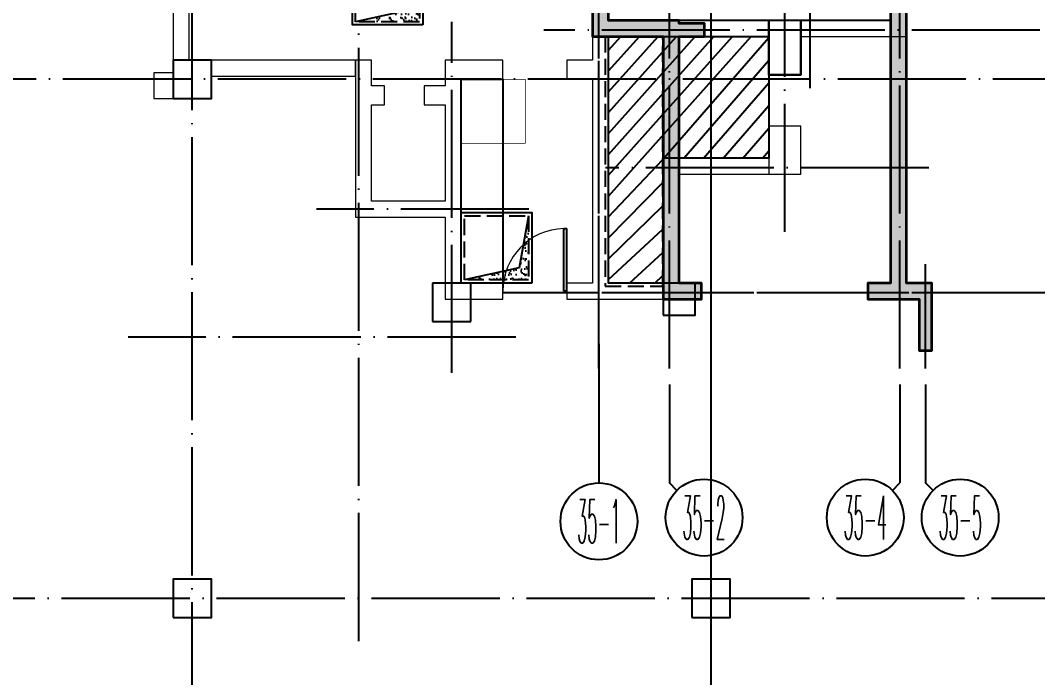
# Model space of a CAD drawing. Extents: x 115549 to 768939, y -502199 to 402497.
# Drawn here: x 280798 to 296683, y -377760 to -367501 of the extents above; entities that cross this region are included whole.
import ezdxf
from ezdxf.enums import TextEntityAlignment as Align

# ---------------------------------------------------------------- set-up
doc = ezdxf.new("R2010")
doc.units = 0
doc.header["$LTSCALE"] = 1000
doc.header["$MEASUREMENT"] = 0
for name, pattern in [('__DASH', [0.35, 0.25, -0.1]), ('DASH', [0.35, 0.25, -0.1]), ('DOTE', [2.4200000000000004, 2, -0.2, 0.02, -0.2])]:
    doc.linetypes.add(name, pattern=pattern)
for name, color, linetype in [('AXIS', 3, 'Continuous'), ('AXIS_TEXT', 7, 'Continuous'), ('COLUMN', 9, 'Continuous'), ('DOOR_FIRE', 144, 'Continuous'), ('DOTE', 16, 'DOTE'), ('nuan', 6, 'Continuous'), ('人防集水坑', 6, 'Continuous')]:
    doc.layers.add(name, color=color, linetype=linetype)
for name, color, linetype, lineweight in [('renWALL', 8, 'Continuous', 9), ('WALL', 150, 'Continuous', 30), ('主楼剪力墙', 212, 'Continuous', 5), ('砼墙', 3, 'Continuous', 35)]:
    doc.layers.add(name, color=color, linetype=linetype, lineweight=lineweight)
doc.styles.add('_TCH_AXIS', font='COMPLEX', dxfattribs={"bigfont": 'GBCBIG'})
doc.styles.add('COMPLEX', font='COMPLEX')

# ---------------------------------------------------------------- blocks, each defined once
blk = doc.blocks.new('qiangzh3333')
at = {"layer": 'COLUMN', "color": 8}
for points in [[(503099251.038847, 3697138766.18678), (503098851.038847, 3697138766.18678), (503098851.038847, 3697138266.18678), (503099001.0357096, 3697138266.18678), (503099001.0357096, 3697137016.179456), (503097351.0357086, 3697137016.179456), (503094601.0357088, 3697137016.179456)], [(503094601.038847, 3697137016.179456), (503094601.038847, 3697137266.18678)]]:
    blk.add_lwpolyline(points, dxfattribs=at)
for points in [[(503087801.038847, 3697135796.178967), (503088401.038847, 3697135796.178967), (503088401.038847, 3697136396.178967), (503087801.038847, 3697136396.178968)], [(503095451.038847, 3697132416.18678), (503095951.038847, 3697132416.18678), (503095951.038847, 3697132916.18678), (503095451.038847, 3697132916.18678)], [(503087801.038847, 3697127696.178967), (503088401.038847, 3697127696.178967), (503088401.038847, 3697128296.178967), (503087801.038847, 3697128296.178967)], [(503095901.038847, 3697127696.178967), (503096501.038847, 3697127696.178967), (503096501.038847, 3697128296.178967), (503095901.038847, 3697128296.178967)]]:
    blk.add_lwpolyline(points, close=True, dxfattribs=at)
at = {"layer": 'renWALL', "color": 8}
for points in [[(503088401.038847, 3697143596.178967), (503091851.0293374, 3697143596.178967), (503091851.0293371, 3697143166.18678), (503094001.038847, 3697143166.186779), (503094001.038847, 3697142566.18678), (503094351.0357116, 3697142566.18678), (503094351.0357095, 3697138295.791381), (503093750.9972171, 3697138295.791381), (503093750.9972171, 3697138045.791381), (503094351.0357094, 3697138045.791381), (503094351.035709, 3697137266.18678), (503094351.0357089, 3697137128.5), (503094351.0357088, 3697136866.179456), (503094351.0357087, 3697136766.18678), (503094351.0357085, 3697136396.178966), (503093951.0357086, 3697136396.178966), (503093951.0357085, 3697136096.178966), (503094351.0357084, 3697136096.178966), (503094351.0357068, 3697132916.445981), (503093951.0357085, 3697132916.445981), (503093951.0357085, 3697132666.445981), (503094451.0357068, 3697132666.445981), (503095451.038847, 3697132666.445981)], [(503088051.035342, 3697136396.178967), (503088051.0353425, 3697138045.791381), (503088501.0353425, 3697138045.791381), (503088501.0353425, 3697138345.791381), (503088051.0353426, 3697138345.791381), (503088051.0353431, 3697139846.178967), (503087801.0353431, 3697139846.178967), (503087801.0353426, 3697138195.791382), (503087801.035342, 3697136396.178967)], [(503097601.0357085, 3697136766.179456), (503099251.0357096, 3697136766.179456), (503099251.0357096, 3697138266.177322), (503099801.0357096, 3697138266.177322), (503099801.0357096, 3697138766.177322), (503099251.038847, 3697138766.177322)], [(503097101.0357071, 3697134866.179455), (503095450.5799275, 3697134866.179456), (503095450.5799274, 3697132916.445981), (503094601.0357068, 3697132916.445981), (503094601.0357085, 3697136271.178966), (503094601.0357087, 3697136766.179456), (503097101.0357085, 3697136766.179456)], [(503088401.038847, 3697136146.178967), (503090651.0357085, 3697136146.178967), (503090651.0357087, 3697136396.178967), (503088401.038847, 3697136396.178967)], [(503087801.035342, 3697136196.178967), (503087501.0353445, 3697136196.178967), (503087501.0353445, 3697135796.178967), (503087801.038847, 3697135796.178967)], [(503090901.0357085, 3697135996.178967), (503090901.0357085, 3697135996.178967)], [(503095700.5799274, 3697132916.18678), (503095700.5799275, 3697134616.179456), (503097601.0357069, 3697134616.179455), (503097601.0357075, 3697135366.179456), (503097101.0357075, 3697135366.179456), (503097101.0357069, 3697134616.179455)], [(503096201.0378705, 3697132866.445981), (503096201.0378705, 3697132666.445981)]]:
    blk.add_lwpolyline(points, dxfattribs=at)
blk.add_lwpolyline([(503092951.0357086, 3697136396.178967), (503092051.0357085, 3697136396.178967), (503092051.0357085, 3697136396.178967), (503092051.0357084, 3697135996.178967), (503092051.0357084, 3697135996.178967), (503091721.0790298, 3697135996.178967), (503091721.0790298, 3697135696.178967), (503092051.0357082, 3697135696.178967), (503092051.0357075, 3697134196.178967), (503090901.0357084, 3697134196.178967), (503090901.0357085, 3697135696.178967), (503091101.0790298, 3697135696.178967), (503091101.0790298, 3697135996.178967), (503090901.0357085, 3697135996.178967), (503090901.0357085, 3697136396.178967), (503090651.0357086, 3697136396.178967), (503090651.0357085, 3697135896.178967), (503090651.0357084, 3697133946.178967), (503092051.0357074, 3697133946.178967), (503092051.0357068, 3697132666.445981), (503092951.0357085, 3697132666.445981), (503092951.0357085, 3697132916.445981), (503092301.0357069, 3697132916.445981), (503092301.0357075, 3697134071.178967), (503092301.0357084, 3697135896.178967), (503092301.0357084, 3697136096.178967), (503092951.0357085, 3697136096.178967)], close=True, dxfattribs=at)
at = {"layer": 'WALL', "color": 8}
blk.add_lwpolyline([(503097101.0357087, 3697137016.179456), (503097101.0357081, 3697136166.179457), (503097601.0357081, 3697136166.179456), (503097601.0357088, 3697137016.179456)], dxfattribs=at)
blk = doc.blocks.new('zhuloujlqtiangchong')
at = {"layer": '主楼剪力墙'}
h = blk.add_hatch(color=253, dxfattribs=at)
h.dxf.hatch_style = 1
h.paths.add_polyline_path([(724222.2208015919, 614270.9931564331), (724222.2208015919, 614420.9931564331), (726322.2208015919, 614420.9931564331), (726322.2208015919, 615070.9931564331), (726122.2208015919, 615070.9931564331), (726122.2208015919, 614620.9931564331), (723922.2208015919, 614620.9931564331), (723922.2208015919, 614270.9931564331), (723922.2208015919, 614020.9931564331), (724222.2208015919, 614020.9931564331)], flags=17)
h.paths.add_polyline_path([(731322.2208015919, 614270.9931564331), (731322.2208015919, 614620.9931564331), (729822.2208015919, 614620.9931564331), (729122.2208015919, 614620.9931564331), (729122.2208015919, 614920.9931564331), (728922.2208015919, 614920.9931564331), (728922.2208015919, 614420.9931564331), (729822.2208015919, 614420.9931564331), (731022.2208015919, 614420.9931564331), (731022.2208015919, 614270.9931564331), (731022.2208015919, 614020.9931564331), (731322.2208015919, 614020.9931564331)], flags=17)
h.paths.add_polyline_path([(739622.2208015919, 614170.9931564331), (739622.2208015919, 612620.9931564331), (738622.2208015919, 612620.9931564331), (738622.2208015919, 612370.9931564331), (739722.2208015919, 612370.9931564331), (740822.2208015919, 612370.9931564331), (740822.2208015919, 612620.9931564331), (739822.2208015919, 612620.9931564331), (739822.2208015919, 614170.9931564331), (740022.2208015919, 614170.9931564331), (740022.2208015919, 614370.9931564331), (739722.2208015919, 614370.9931564331), (739422.2208015919, 614370.9931564331), (739422.2208015919, 614170.9931564331)], flags=17)
h.paths.add_polyline_path([(738722.2208015919, 608270.9931564331), (738722.2208015919, 610020.9931564331), (738522.2208015919, 610020.9931564331), (738522.2208015919, 608520.9931564331), (738122.2208015919, 608520.9931564331), (738122.2208015919, 608270.9931564331)], flags=17)
h.paths.add_polyline_path([(720872.2208015919, 618770.9931564331), (720272.2208015919, 618770.9931564331), (720272.2208015919, 618520.9931564331), (720622.2208015919, 618520.9931564331), (720622.2208015919, 617020.9931564331), (720872.2208015919, 617020.9931564331)])
h.paths.add_polyline_path([(749622.2208015919, 614420.9931564331), (750522.2129890919, 614420.9931564331), (750522.2129890919, 614920.9931564331), (750322.2129890919, 614920.9931564331), (750322.2129890919, 614620.9931564331), (749622.2208015919, 614620.9931564331), (748122.2208015919, 614620.9931564331), (748122.2208015919, 614270.9931564331), (748122.2208015919, 614020.9931564331), (748422.2208015919, 614020.9931564331), (748422.2208015919, 614270.9931564331), (748422.2208015919, 614420.9931564331)], flags=17)
h.paths.add_polyline_path([(745072.2208015919, 618520.9931564331), (745622.2208015919, 618520.9931564331), (745622.2208015919, 618770.9931564331), (744972.2208015919, 618770.9931564331), (744472.2208015919, 618770.9931564331), (744472.2208015919, 618520.9931564331), (744822.2208015919, 618520.9931564331), (744822.2208015919, 617020.9931564331), (745072.2208015919, 617020.9931564331)])
h.paths.add_polyline_path([(740722.2208015919, 608270.9931564331), (741322.2208015919, 608270.9931564331), (741322.2208015919, 608520.9931564331), (740922.2208015919, 608520.9931564331), (740922.2208015919, 610020.9931564331), (740722.2208015919, 610020.9931564331)], flags=17)
h.paths.add_polyline_path([(752422.2129890919, 612470.9931564331), (752422.2129890919, 612670.9931564331), (751822.2129890919, 612670.9931564331), (751222.2129890919, 612670.9931564331), (751222.2129890919, 612470.9931564331), (751697.2129890919, 612470.9931564331), (751697.2129890919, 610820.9931564331), (751697.2129890919, 608270.9931564331), (751947.2129890919, 608270.9931564331), (751947.2129890919, 610820.9931564331), (751947.2129890919, 612470.9931564331)], flags=17)
h.paths.add_polyline_path([(755522.2129890919, 614270.9931564331), (755522.2129890919, 614620.9931564331), (753322.2129890919, 614620.9931564331), (753322.2129890919, 615070.9931564331), (753122.2129890919, 615070.9931564331), (753122.2129890919, 614420.9931564331), (755222.2129890919, 614420.9931564331), (755222.2129890919, 614270.9931564331), (755222.2129890919, 614020.9931564331), (755522.2129890919, 614020.9931564331)], flags=17)
h.paths.add_polyline_path([(758822.2129890919, 618520.9931564331), (759172.2129890919, 618520.9931564331), (759172.2129890919, 618770.9931564331), (758572.2129890919, 618770.9931564331), (758572.2129890919, 617020.9931564331), (758822.2129890919, 617020.9931564331)])
h.paths.add_polyline_path([(741072.2208015919, 618520.9931564331), (741072.2208015919, 618770.9931564331), (740622.2208015919, 618770.9931564331), (739722.2208015919, 618770.9931564331), (738822.2208015919, 618770.9931564331), (738822.2208015919, 618520.9931564331), (739597.2208015919, 618520.9931564331), (739597.2208015919, 616870.9931564331), (739847.2208015919, 616870.9931564331), (739847.2208015919, 618520.9931564331), (740622.2208015919, 618520.9931564331)])
h.paths.add_polyline_path([(748722.2208015919, 612370.9931564331), (748972.2208015919, 612370.9931564331), (748972.2208015919, 608270.9931564331), (748322.2208015919, 608270.9931564331), (748322.2208015919, 608520.9931564331), (748722.2208015919, 608520.9931564331)], flags=17)
h.paths.add_polyline_path([(724172.2208015919, 618520.9931564331), (724172.2208015919, 619971.0041861534), (726072.2208015919, 619970.9867229462), (726072.2208015919, 618320.9931564331), (726322.2208015919, 618320.9931564331), (726322.2208015919, 620120.9853439331), (726322.2208015919, 620760.9853439331), (728922.2208015919, 620760.9853439331), (728922.2208015919, 620120.9853439331), (728922.2208015919, 618320.9931564331), (729172.2208015919, 618320.9931564331), (729172.2208015919, 619970.9867229462), (729872.2214835882, 619970.9931564331), (731072.2208015919, 619970.9931564331), (731072.2208015919, 619870.9931564331), (731072.2208015919, 618520.9931564331), (731722.2208015919, 618520.9931564331), (734372.2208015919, 618520.9931564331), (734372.2208015919, 617020.9931564331), (734622.2208015919, 617020.9931564331), (734622.2208015919, 618520.9931564331), (734972.2208015919, 618520.9931564331), (734972.2208015919, 618770.9931564331), (731722.2208015919, 618770.9931564331), (731322.2208015919, 618770.9931564331), (731322.2208015919, 619870.9931564331), (731322.2208015919, 620220.9931564331), (729872.2203384042, 620220.9931564331), (729172.2208015919, 620220.9867229462), (729172.2208015919, 621010.9853439331), (726072.2208015919, 621010.9853439331), (726072.2208015919, 620220.9867229462), (723922.2208015919, 620221.0064840317), (723922.2208015919, 619870.9931564331), (723922.2208015919, 618770.9931564331), (723522.2208015919, 618770.9931564331), (723522.2208015919, 618520.9931564331)])
h.paths.add_polyline_path([(748372.2208015919, 618520.9931564331), (748372.2208015919, 619870.9931564331), (748372.2208015919, 619970.9931564331), (750272.2129890919, 619970.9931564331), (750272.2129890919, 618320.9931564331), (750522.2129890919, 618320.9931564331), (750522.2129890919, 620120.9931564331), (750522.2129890919, 620760.9931564331), (753122.2129890919, 620760.9931564331), (753122.2129890919, 620120.9931564331), (753122.2129890919, 618320.9931564331), (753372.2129890919, 618320.9931564331), (753372.2129890919, 619970.9931564331), (754072.2129890919, 619970.9931564331), (755272.2129890919, 619970.9931564331), (755272.2129890919, 619870.9931564331), (755272.2129890919, 618520.9931564331), (755922.2129890919, 618520.9931564331), (755922.2129890919, 618770.9931564331), (755522.2129890919, 618770.9931564331), (755522.2129890919, 619870.9931564331), (755522.2129890919, 620220.9931564331), (754072.2129890919, 620220.9931564331), (753372.2129890919, 620220.9931564331), (753372.2129890919, 621010.9931564331), (750272.2129890919, 621010.9931564331), (750272.2129890919, 620220.9931564331), (748122.2208015919, 620220.9931564331), (748122.2208015919, 619870.9931564331), (748122.2208015919, 618770.9931564331), (747722.2208015919, 618770.9931564331), (747722.2208015919, 618520.9931564331)])
h.paths.add_polyline_path([(766772.2129890919, 615300.9853439331), (766772.2129890919, 618770.9931564331), (763922.2129890919, 618770.9931564331), (763022.2129890919, 618770.9931564331), (763022.2129890919, 618520.9931564331), (763772.2129890919, 618520.9931564331), (763772.2129890919, 616870.9931564331), (763772.2129890919, 614270.9931564331), (763772.2129890919, 613570.9931564331), (763772.2129890919, 612970.9931564331), (763772.2129890919, 612620.9931564331), (762672.2129890919, 612620.9931564331), (762672.2129890919, 612570.9931564331), (762272.2129890919, 612570.9931564331), (762272.2129890919, 612370.9931564331), (762672.2129890919, 612370.9931564331), (762672.2129890919, 612170.9931564331), (762672.2129890919, 610020.9931564331), (762672.2129890919, 608520.9931564331), (762322.2129890919, 608520.9931564331), (762322.2129890919, 608270.9931564331), (762922.2129890919, 608270.9931564331), (762922.2129890919, 610020.9931564331), (762922.2129890919, 612170.9931564331), (762922.2129890919, 612370.9931564331), (764022.2129890919, 612370.9931564331), (764022.2129890919, 612970.9931564331), (764022.2129890919, 613470.9931564331), (764622.2286140919, 613470.9931564331), (764622.2286140919, 613720.9931564331), (764022.2129890919, 613720.9931564331), (764022.2129890919, 614270.9931564331), (764022.2129890919, 616870.9931564331), (764022.2129890919, 618520.9931564331), (765872.2286140919, 618520.9931564331), (766522.2129890919, 618520.9931564331), (766522.2129890919, 615300.9853439331), (766522.2129890919, 613720.9931564331), (765872.2286140919, 613720.9931564331), (765822.2286140919, 613720.9931564331), (765822.2286140919, 613470.9931564331), (765872.2286140919, 613470.9931564331), (766772.2129890919, 613470.9931564331)])
edge = h.paths.add_edge_path()
edge.add_line((758022.2129890919, 608270.9931564331), (758022.2129890919, 608520.9931564331))
edge.add_line((715422.2208015919, 618170.9931564331), (715422.2208015919, 616870.9931564331))
edge.add_line((715422.2208015919, 616870.9931564331), (715422.2208015919, 614270.9931564331))
edge.add_line((715422.2208015919, 614270.9931564331), (715422.2208015919, 613871.0209380689))
edge.add_line((715422.2208015919, 613871.0209383965), (714822.2485022082, 613871.1875973685))
edge.add_line((714822.2485021949, 613871.1875972748), (714822.179057753, 613621.1876069199))
edge.add_line((714822.1790577173, 613621.1876068115), (715422.220801543, 613621.0209285493))
edge.add_line((715422.2208015919, 613621.0209283829), (715422.2208015919, 612370.9931563921))
edge.add_line((715422.2208015919, 612370.9931564331), (716522.2208015919, 612370.9931564331))
edge.add_line((716522.2208015919, 612370.9931564331), (716522.2208015919, 612170.9931564331))
edge.add_line((716522.2208015919, 612170.9931564331), (716522.2208015919, 610020.9931564331))
edge.add_line((716522.2208015919, 610020.9931564331), (716522.2208015919, 608270.9931564331))
edge.add_line((716522.2208015919, 608270.9931564331), (717122.2208015919, 608270.9931564331))
edge.add_line((717122.2208015919, 608270.9931564331), (717122.2208015919, 608520.9931564331))
edge.add_line((717122.2208015919, 608520.9931564331), (716772.2208015919, 608520.9931564331))
edge.add_line((716772.2208015919, 608520.9931564331), (716772.2208015919, 610020.9931564331))
edge.add_line((716772.2208015919, 610020.9931564331), (716772.2208015919, 612170.9931564331))
edge.add_line((716772.2208015919, 612170.9931564331), (716772.2208015919, 612370.9931564331))
edge.add_line((716772.2208015919, 612370.9931564331), (717172.2208015919, 612370.9931564331))
edge.add_line((717172.2208015919, 612370.9931564331), (717172.2208015919, 612570.9931564331))
edge.add_line((717172.2208015919, 612570.9931564331), (716772.2208015919, 612570.9931564331))
edge.add_line((716772.2208015919, 612570.9931564331), (716772.2208015919, 612620.9931564331))
edge.add_line((716772.2208015919, 612620.9931564331), (715672.2208015919, 612620.9931564331))
edge.add_line((715672.2208015919, 612620.9931564331), (715672.2208015919, 613770.9931564331))
edge.add_line((715672.2208015919, 613770.9931564331), (715672.2208015919, 614270.9931564331))
edge.add_line((715672.2208015919, 614270.9931564331), (715672.2208015919, 616870.9931564331))
edge.add_line((715672.2208015919, 616870.9931564331), (715672.2208015919, 618170.9931564331))
edge.add_line((720072.2208015919, 613870.9931564331), (720072.2208015919, 612470.9931564331))
edge.add_line((720072.2208015919, 612470.9931564331), (720072.2208015919, 610020.9931564331))
edge.add_line((720072.2208015919, 610020.9931564331), (720072.2208015919, 608520.9931564331))
edge.add_line((720072.2208015919, 608520.9931564331), (719722.2208015919, 608520.9931564331))
edge.add_line((719722.2208015919, 608520.9931564331), (719722.2208015919, 608270.9931564331))
edge.add_line((719722.2208015919, 608270.9931564331), (720222.2208015919, 608270.9931564331))
edge.add_line((720222.2208015919, 608270.9931564331), (720522.2208015919, 608270.9931564331))
edge.add_line((720522.2208015919, 608270.9931564331), (720522.2208015919, 607470.9931564331))
edge.add_line((720522.2208015919, 607470.9931564331), (720722.2208015919, 607470.9931564331))
edge.add_line((720722.2208015919, 607470.9931564331), (720722.2208015919, 608520.9931564331))
edge.add_line((720722.2208015919, 608520.9931564331), (720322.2208015919, 608520.9931564331))
edge.add_line((720322.2208015919, 608520.9931564331), (720322.2208015919, 610020.9931564331))
edge.add_line((720322.2208015919, 610020.9931564331), (720322.2208015919, 612470.9931564331))
edge.add_line((720322.2208015919, 612470.9931564331), (720322.2208015919, 613870.9931564331))
edge.add_line((730472.2208015919, 612370.9931564331), (730472.2208015919, 608270.9931564331))
edge.add_line((730472.2208015919, 608270.9931564331), (731122.2208015919, 608270.9931564331))
edge.add_line((731122.2208015919, 608270.9931564331), (731122.2208015919, 608520.9931564331))
edge.add_line((731122.2208015919, 608520.9931564331), (730722.2208015919, 608520.9931564331))
edge.add_line((730722.2208015919, 608520.9931564331), (730722.2208015919, 612370.9931564331))
edge.add_line((724522.2208015919, 612370.9931564331), (724522.2208015919, 608520.9931564331))
edge.add_line((724522.2208015919, 608520.9931564331), (724122.2208015919, 608520.9931564331))
edge.add_line((724122.2208015919, 608520.9931564331), (724122.2208015919, 608270.9931564331))
edge.add_line((724122.2208015919, 608270.9931564331), (724772.2208015919, 608270.9931564331))
edge.add_line((724772.2208015919, 608270.9931564331), (724772.2208015919, 612370.9931564331))
edge.add_line((744272.2208015919, 613870.9931564331), (744272.2208015919, 612470.9931564331))
edge.add_line((744272.2208015919, 612470.9931564331), (744272.2208015919, 610020.9931564331))
edge.add_line((744272.2208015919, 610020.9931564331), (744272.2208015919, 608520.9931564331))
edge.add_line((744272.2208015919, 608520.9931564331), (743922.2208015919, 608520.9931564331))
edge.add_line((743922.2208015919, 608520.9931564331), (743922.2208015919, 608270.9931564331))
edge.add_line((743922.2208015919, 608270.9931564331), (744422.2208015919, 608270.9931564331))
edge.add_line((744422.2208015919, 608270.9931564331), (744722.2208015919, 608270.9931564331))
edge.add_line((744722.2208015919, 608270.9931564331), (744722.2208015919, 607470.9931564331))
edge.add_line((744722.2208015919, 607470.9931564331), (744922.2208015919, 607470.9931564331))
edge.add_line((744922.2208015919, 607470.9931564331), (744922.2208015919, 608520.9931564331))
edge.add_line((744922.2208015919, 608520.9931564331), (744522.2208015919, 608520.9931564331))
edge.add_line((744522.2208015919, 608520.9931564331), (744522.2208015919, 610020.9931564331))
edge.add_line((744522.2208015919, 610020.9931564331), (744522.2208015919, 612470.9931564331))
edge.add_line((744522.2208015919, 612470.9931564331), (744522.2208015919, 613870.9931564331))
edge.add_line((759122.2129890919, 613870.9931564331), (759122.2129890919, 612470.9931564331))
edge.add_line((759122.2129890919, 612470.9931564331), (759122.2129890919, 610020.9931564331))
edge.add_line((759122.2129890919, 610020.9931564331), (759122.2129890919, 608520.9931564331))
edge.add_line((759122.2129890919, 608520.9931564331), (758822.2129890919, 608520.9931564331))
edge.add_line((758822.2129890919, 608520.9931564331), (758022.2129890919, 608520.9931564331))
edge.add_line((758022.2129890919, 608270.9931564331), (758722.2129890919, 608270.9931564331))
edge.add_line((758722.2129890919, 608270.9931564331), (758722.2129890919, 607470.9931564331))
edge.add_line((758722.2129890919, 607470.9931564331), (758922.2129890919, 607470.9931564331))
edge.add_line((758922.2129890919, 607470.9931564331), (758922.2129890919, 608270.9931564331))
edge.add_line((758922.2129890919, 608270.9931564331), (759222.2129890919, 608270.9931564331))
edge.add_line((759222.2129890919, 608270.9931564331), (759722.2129890919, 608270.9931564331))
edge.add_line((759722.2129890919, 608270.9931564331), (759722.2129890919, 608520.9931564331))
edge.add_line((759722.2129890919, 608520.9931564331), (759372.2129890919, 608520.9931564331))
edge.add_line((759372.2129890919, 608520.9931564331), (759372.2129890919, 610020.9931564331))
edge.add_line((759372.2129890919, 610020.9931564331), (759372.2129890919, 612470.9931564331))
edge.add_line((759372.2129890919, 612470.9931564331), (759372.2129890919, 613870.9931564331))
edge.add_line((754672.2129890919, 612370.9931564331), (754672.2129890919, 608270.9931564331))
edge.add_line((754672.2129890919, 608270.9931564331), (755322.2129890919, 608270.9931564331))
edge.add_line((755322.2129890919, 608270.9931564331), (755322.2129890919, 608520.9931564331))
edge.add_line((755322.2129890919, 608520.9931564331), (754922.2129890919, 608520.9931564331))
edge.add_line((754922.2129890919, 608520.9931564331), (754922.2129890919, 612370.9931564331))
h.paths.add_polyline_path([(734922.2208015919, 611170.985833168), (735172.2208015919, 611170.9858326912), (735172.2208015919, 613870.9931564331), (734922.2208015919, 613870.9931564331)])
h.paths.add_polyline_path([(735172.2208015919, 609970.9858326912), (734922.2208015919, 609970.9858326912), (734922.2208015919, 608520.9931564331), (733722.2208015919, 608520.9931564331), (733722.2208015919, 608270.9931564331), (734522.2208015919, 608270.9931564331), (734522.2208015919, 607470.9931564331), (734722.2208015919, 607470.9931564331), (734722.2208015919, 608270.9931564331), (735522.2208015919, 608270.9931564331), (735522.2208015919, 608520.9931564331), (735172.2208015919, 608520.9931564331)])
h.paths.add_polyline_path([(727497.2208015919, 610445.9858322144), (727747.2208016515, 610445.9858322144), (727747.2208015919, 612470.9931564331), (728222.2208015919, 612470.9931564331), (728222.2208015919, 612670.9931564331), (727022.2208015919, 612670.9931564331), (727022.2208015919, 612470.9931564331), (727497.2208015919, 612470.9931564331)])
h.paths.add_polyline_path([(727747.2208015919, 609245.985833168), (727497.2208015919, 609245.9858326912), (727497.2208015919, 608270.9931564331), (727747.2208015919, 608270.9931564331)])
h = blk.add_hatch(color=253, dxfattribs=at)
h.dxf.hatch_style = 1
h.paths.add_polyline_path([(720072.2208015919, 613870.9931564331), (720322.2208015919, 613870.9931564331), (720322.2208015919, 612470.9931564331), (720322.2208015919, 610020.9931564331), (720322.2208015919, 608520.9931564331), (720722.2208015919, 608520.9931564331), (720722.2208015919, 607470.9931564331), (720522.2208015919, 607470.9931564331), (720522.2208015919, 608270.9931564331), (720222.2208015919, 608270.9931564331), (719722.2208015919, 608270.9931564331), (719722.2208015919, 608520.9931564331), (720072.2208015919, 608520.9931564331), (720072.2208015919, 610020.9931564331), (720072.2208015919, 612470.9931564331)])
h.paths.add_polyline_path([(724522.2208015919, 612370.9931564331), (724772.2208015919, 612370.9931564331), (724772.2208015919, 608270.9931564331), (724122.2208015919, 608270.9931564331), (724122.2208015919, 608520.9931564331), (724522.2208015919, 608520.9931564331)])
h.paths.add_polyline_path([(730472.2208015919, 612370.9931564331), (730722.2208015919, 612370.9931564331), (730722.2208015919, 608520.9931564331), (731122.2208015919, 608520.9931564331), (731122.2208015919, 608270.9931564331), (730472.2208015919, 608270.9931564331)])
edge = h.paths.add_edge_path()
edge.add_line((716422.2208015919, 618520.9931564331), (716422.2208015919, 618770.9931564331))
h.paths.add_polyline_path([(715422.2094482183, 613871.0209417343), (715422.1400039196, 613621.020951271), (715422.2208015919, 613621.0209283829), (715422.2208015919, 612370.9931564331), (716522.2208015919, 612370.9931564331), (716522.2208015919, 608270.9931564331), (717122.2208015919, 608270.9931564331), (717122.2208015919, 608520.9931564331), (716772.2208015919, 608520.9931564331), (716772.2208015919, 612370.9931564331), (717172.2208015919, 612370.9931564331), (717172.2208015919, 612570.9931564331), (716772.2208015919, 612570.9931564331), (716772.2208015919, 612620.9931564331), (715672.2208015919, 612620.9931564331), (715672.2208015919, 618170.9931564331), (715422.2208015919, 618170.9931564331), (715422.2208015919, 613871.0209383965)])
h.paths.add_polyline_path([(744522.2208015919, 609970.9858322144), (744272.2208016515, 609970.9858322144), (744272.2208015919, 608520.9931564331), (743922.2208015919, 608520.9931564331), (743922.2208015919, 608270.9931564331), (744722.2208015919, 608270.9931564331), (744722.2208015919, 607470.9931564331), (744922.2208015919, 607470.9931564331), (744922.2208015919, 608520.9931564331), (744522.2208015919, 608520.9931564331)])
h.paths.add_polyline_path([(744272.2208015323, 611170.9858312607), (744522.2208015323, 611170.9858317375), (744522.2208015919, 613870.9931564331), (744272.2208015919, 613870.9931564331)])
blk = doc.blocks.new('asdfqwer')
at = {"ltscale": 10}
h = blk.add_hatch(dxfattribs=at)
h.set_pattern_fill('AR-SAND', color=6, scale=50, style=0)
h.set_pattern_definition([(37.50000000000001, (0, 0), (-4.000078239960125, 122.3533093323356), [0, -96.52, 0, -107.95, 0, -103.1875]), (7.499999999999999, (0, 0), (112.3808207845006, 179.2062751420885), [0, -52.07000000000001, 0, -86.995, 0, -33.3375]), (327.5, (-78.105, 0), (197.7480925603645, 0.3592961696364028), [0, -31.75, 0, -114.3, 0, -149.225]), (317.5, (-78.105, 0), (190.8891131180743, 55.73233081430404), [0, -15.875, 0, -74.92999999999999, 0, -85.725])])
h.paths.add_polyline_path([(477311.1162526845, 229083.757494817), (476311.1162526844, 229083.757494817), (476311.1162526844, 228083.7574948172), (476458.3371828603, 228897.4432301149)])
at = {"color": 6}
for p, q in [((476458.3371828604, 228897.4432301149), (477311.1162526845, 229083.757494817)), ((476311.1162526845, 228083.757494817), (476458.3371828604, 228897.4432301149))]:
    blk.add_line(p, q, dxfattribs=at)
blk.add_lwpolyline([(476261.1162526845, 229133.757494817), (477361.1162526845, 229133.757494817), (477361.1162526845, 228033.757494817), (476261.1162526845, 228033.757494817)], close=True, dxfattribs=at)
at = {"color": 6, "linetype": 'DASH'}
blk.add_lwpolyline([(476311.1162526845, 229083.757494817), (477311.1162526845, 229083.757494817), (477311.1162526845, 228083.757494817), (476311.1162526845, 228083.757494817)], close=True, dxfattribs=at)
blk = doc.blocks.new('$DorLib2D$00000001')
for p, q in [((0.45, 0.9750000000000001), (0.5000000000000002, 0.9750000000000001)), ((0.45, 0), (0.45, 0.9750000000000001)), ((0.5, 0), (0.5, 0.9750000000000001)), ((0.5, 0), (0.45, 0))]:
    blk.add_line(p, q)
at = {"lineweight": 13}
blk.add_arc((0.475, 0), 0.975, 91.4692835813538, 180, dxfattribs=at)
blk = doc.blocks.new('_AXISO')
blk.add_circle((0, 0), 0.5)
at = {"layer": 'AXIS_TEXT', "style": 'COMPLEX', "width": 1.041666666666667}
blk.add_attdef('A', text='', height=0.56, dxfattribs=at).set_placement((-0.25, -0.28), (0.25, -0.28), align=Align.FIT)
blk = doc.blocks.new('35-3')
at = {"layer": 'AXIS'}
for p, q in [((2384287.850281577, -860176.9046667463), (2384287.850281575, -861715.2036435122)), ((2385387.850281577, -860176.9046667463), (2385387.850281575, -861715.2036435122)), ((2385387.850281577, -860176.9046667463), (2385387.850281575, -861715.2036435122)), ((2388987.631373611, -860176.9046667584), (2388987.631373609, -861715.2036435243)), ((2388987.850281577, -860176.904666746), (2388987.850281575, -861715.203643512)), ((2389387.850281577, -860176.9046667463), (2389387.850281575, -861715.2036435122)), ((2385505.0075691, -861832.3609310375), (2385387.850281575, -861715.2036435122)), ((2388870.692994049, -861832.3609310372), (2388987.850281575, -861715.203643512)), ((2389505.0075691, -861832.3609310375), (2389387.850281575, -861715.2036435122))]:
    blk.add_line(p, q, dxfattribs=at)
ref = blk.add_blockref('_AXISO', (2384287.850281575, -862315.2036435122), dxfattribs=dict(at, xscale=1200, yscale=1200, zscale=1200))
ref.add_attrib('A', '35-1', dxfattribs={"layer": 'AXIS_TEXT', "height": 678.8225099390856, "style": '_TCH_AXIS', "width": 0.2837837837836857}).set_placement((2383948.439026606, -862654.6148984816), (2384627.261536545, -862654.6148984816), align=Align.FIT)
ref = blk.add_blockref('_AXISO', (2385929.271637812, -862256.6249997499), dxfattribs=dict(at, xscale=1200, yscale=1200, zscale=1200))
ref.add_attrib('A', '35-2', dxfattribs={"layer": 'AXIS_TEXT', "height": 678.8225099390856, "style": '_TCH_AXIS', "width": 0.2658227848100347}).set_placement((2385589.860382842, -862596.0362547194), (2386268.682892781, -862596.0362547194), align=Align.FIT)
ref = blk.add_blockref('_AXISO', (2388446.428925337, -862256.6249997485), dxfattribs=dict(at, xscale=1200, yscale=1200, zscale=1200))
ref.add_attrib('A', '35-4', dxfattribs={"layer": 'AXIS_TEXT', "height": 678.8225099390856, "style": '_TCH_AXIS', "width": 0.2592592592591697}).set_placement((2388107.017670368, -862596.0362547184), (2388785.840180307, -862596.0362547184), align=Align.FIT)
ref = blk.add_blockref('_AXISO', (2389929.271637812, -862256.6249997499), dxfattribs=dict(at, xscale=1200, yscale=1200, zscale=1200))
ref.add_attrib('A', '35-5', dxfattribs={"layer": 'AXIS_TEXT', "height": 678.8225099390856, "style": '_TCH_AXIS', "width": 0.2658227848100347}).set_placement((2389589.860382842, -862596.0362547194), (2390268.682892781, -862596.0362547194), align=Align.FIT)
blk = doc.blocks.new('gangjinhunningtuqiang')
at = {"layer": '砼墙', "color": 8}
for points in [[(715422.2208015919, 613649.9477791786), (715422.2208015919, 612370.9931564331), (716522.2208015919, 612370.9931564331), (716522.2208015919, 612170.9931564331), (716522.2208015919, 610020.9931564331), (716522.2208015919, 608270.9931564331), (717122.2208015919, 608270.9931564331), (717122.2208015919, 608520.9931564331), (716772.2208015919, 608520.9931564331), (716772.2208015919, 610020.9931564331), (716772.2208015919, 612170.9931564331), (716772.2208015919, 612370.9931564331), (717172.2208015919, 612370.9931564331), (717172.2208015919, 612570.9931564331), (716772.2208015919, 612570.9931564331), (716772.2208015919, 612620.9931564331), (715672.2208015919, 612620.9931564331), (715672.2208015919, 613799.9200072289)], [(720072.2208015919, 613870.9931564331), (720072.2208015919, 612470.9931564331), (720072.2208015919, 610020.9931564331), (720072.2208015919, 608520.9931564331), (719722.2208015919, 608520.9931564331), (719722.2208015919, 608270.9931564331), (720222.2208015919, 608270.9931564331), (720522.2208015919, 608270.9931564331), (720522.2208015919, 607470.9931564331), (720722.2208015919, 607470.9931564331), (720722.2208015919, 608520.9931564331), (720322.2208015919, 608520.9931564331), (720322.2208015919, 610020.9931564331), (720322.2208015919, 612470.9931564331), (720322.2208015919, 613870.9931564331)]]:
    blk.add_lwpolyline(points, dxfattribs=at)
blk = doc.blocks.new('saaaa')
at = {"layer": 'COLUMN', "color": 8}
for p, q in [((504756089.8447793, 3696197193.316199), (504755489.8447793, 3696197193.3162)), ((504755489.8447793, 3696197193.3162), (504755489.8447793, 3696196593.316199)), ((504756089.8447793, 3696196593.316199), (504756089.8447793, 3696197193.316199)), ((504755489.8447793, 3696196593.316199), (504756089.8447793, 3696196593.316199)), ((504760139.841639, 3696193713.583213), (504759539.841639, 3696193713.583213)), ((504759539.841639, 3696193713.583213), (504759539.841639, 3696193113.583213)), ((504760139.841639, 3696193113.583213), (504760139.841639, 3696193713.583213)), ((504763639.8447793, 3696193713.324012), (504763139.8447793, 3696193713.324012)), ((504763139.8447793, 3696193713.324012), (504763139.8447793, 3696193213.324012)), ((504763639.8447793, 3696193213.324012), (504763639.8447793, 3696193713.324012)), ((504763139.8447793, 3696193213.324012), (504763639.8447793, 3696193213.324012)), ((504759539.841639, 3696193113.583213), (504760139.841639, 3696193113.583213)), ((504756089.8447793, 3696189093.316199), (504755489.8447793, 3696189093.316199)), ((504755489.8447793, 3696189093.316199), (504755489.8447793, 3696188493.316199)), ((504756089.8447793, 3696188493.316199), (504756089.8447793, 3696189093.316199)), ((504764189.8447793, 3696189093.316199), (504763589.8447793, 3696189093.316199)), ((504763589.8447793, 3696189093.316199), (504763589.8447793, 3696188493.316199)), ((504764189.8447793, 3696188493.316199), (504764189.8447793, 3696189093.316199)), ((504755489.8447793, 3696188493.316199), (504756089.8447793, 3696188493.316199)), ((504763589.8447793, 3696188493.316199), (504764189.8447793, 3696188493.316199))]:
    blk.add_line(p, q, dxfattribs=at)
at = {"layer": 'renWALL', "color": 8}
for p, q in [((504755489.8412749, 3696198992.928614), (504755489.8412743, 3696197193.316199)), ((504766939.8416418, 3696197563.316688), (504766939.8416418, 3696199059.040966)), ((504755739.8412743, 3696197193.316199), (504755739.8412748, 3696198842.928613)), ((504762039.8447794, 3696198063.324012), (504762039.8447794, 3696197563.324012)), ((504762039.8447794, 3696197563.324012), (504762039.841641, 3696197563.324012)), ((504762039.841641, 3696197563.324012), (504762039.8416408, 3696197193.316198)), ((504762289.8416408, 3696197068.316198), (504762289.841641, 3696197563.316688)), ((504762289.841641, 3696197563.316688), (504764789.8416408, 3696197563.316688)), ((504765289.8416408, 3696197563.316688), (504766939.8416418, 3696197563.316688)), ((504758339.8416409, 3696197193.316198), (504756089.8447793, 3696197193.316199)), ((504758589.8416408, 3696197193.316198), (504758339.8416409, 3696197193.316198)), ((504758339.8416409, 3696197193.316198), (504758339.8416408, 3696196693.316198)), ((504758339.8416408, 3696196943.316198), (504758339.8416409, 3696197193.316198)), ((504758589.8416408, 3696196793.316198), (504758589.8416408, 3696197193.316198)), ((504760639.8416409, 3696197193.316198), (504759739.8416408, 3696197193.316198)), ((504759739.8416408, 3696197193.316198), (504759739.8416408, 3696197193.316198)), ((504759739.8416408, 3696197193.316198), (504759739.8416407, 3696196793.316198)), ((504760639.8416408, 3696196893.316198), (504760639.8416409, 3696197193.316198)), ((504762039.8416408, 3696197193.316198), (504761639.8416409, 3696197193.316198)), ((504761639.8416409, 3696197193.316198), (504761639.8416408, 3696196893.316198)), ((504762289.8416391, 3696193713.583213), (504762289.8416408, 3696197068.316198)), ((504755489.8412743, 3696196993.316199), (504755189.8412768, 3696196993.316199)), ((504755189.8412768, 3696196993.316199), (504755189.8412768, 3696196593.316199)), ((504756089.8447793, 3696196943.316199), (504758339.8416408, 3696196943.316198)), ((504759989.8416407, 3696196693.316198), (504759989.8416407, 3696196893.316198)), ((504759989.8416407, 3696196893.316198), (504760639.8416408, 3696196893.316198)), ((504761639.8416408, 3696196893.316198), (504762039.8416407, 3696196893.316198)), ((504762039.8416407, 3696196893.316198), (504762039.8416391, 3696193713.583213)), ((504758339.8416408, 3696196693.316198), (504758339.8416407, 3696194743.316199)), ((504758789.8849621, 3696196793.316198), (504758589.8416408, 3696196793.316198)), ((504758589.8416408, 3696196793.316198), (504758589.8416408, 3696196793.316198)), ((504758789.8849621, 3696196493.316198), (504758789.8849621, 3696196793.316198)), ((504759739.8416407, 3696196793.316198), (504759409.8849621, 3696196793.316198)), ((504759409.8849621, 3696196793.316198), (504759409.8849621, 3696196493.316198)), ((504759739.8416407, 3696196793.316198), (504759739.8416407, 3696196793.316198)), ((504759989.8416398, 3696194868.316198), (504759989.8416407, 3696196693.316198)), ((504755189.8412768, 3696196593.316199), (504755489.8447793, 3696196593.316199)), ((504758589.8416407, 3696194993.316199), (504758589.8416408, 3696196493.316198)), ((504758589.8416408, 3696196493.316198), (504758789.8849621, 3696196493.316198)), ((504759409.8849621, 3696196493.316198), (504759739.8416405, 3696196493.316198)), ((504759739.8416405, 3696196493.316198), (504759739.8416398, 3696194993.316198)), ((504765289.8416398, 3696196163.316688), (504764789.8416398, 3696196163.316688)), ((504764789.8416398, 3696196163.316688), (504764789.8416392, 3696195413.316687)), ((504765289.8416392, 3696195413.316687), (504765289.8416398, 3696196163.316688)), ((504764789.8416393, 3696195663.316687), (504763139.3858598, 3696195663.316688)), ((504763139.3858598, 3696195663.316688), (504763139.3858597, 3696193713.583213)), ((504763389.3858597, 3696193713.324012), (504763389.3858598, 3696195413.316688)), ((504763389.3858598, 3696195413.316688), (504765289.8416392, 3696195413.316687)), ((504759739.8416398, 3696194993.316198), (504758589.8416407, 3696194993.316199)), ((504759989.8416392, 3696193713.583213), (504759989.8416398, 3696194868.316198)), ((504758339.8416407, 3696194743.316199), (504759739.8416397, 3696194743.316198)), ((504759739.8416397, 3696194743.316198), (504759739.8416392, 3696193713.583213)), ((504760639.8416408, 3696193713.583213), (504759989.8416392, 3696193713.583213)), ((504760639.8416408, 3696193463.583213), (504760639.8416408, 3696193713.583213)), ((504762039.8416391, 3696193713.583213), (504761639.8416408, 3696193713.583213)), ((504761639.8416408, 3696193713.583213), (504761639.8416408, 3696193463.583213)), ((504763139.3858597, 3696193713.583213), (504762289.8416391, 3696193713.583213)), ((504763889.8438028, 3696193663.583213), (504763889.8438028, 3696193463.583213)), ((504760139.841639, 3696193463.583213), (504760639.8416408, 3696193463.583213)), ((504761639.8416408, 3696193463.583213), (504762139.841639, 3696193463.583213)), ((504762139.841639, 3696193463.583213), (504763139.8447793, 3696193463.583213))]:
    blk.add_line(p, q, dxfattribs=at)
at = {"layer": 'WALL', "color": 8}
for p, q in [((504764789.841641, 3696197812.58036), (504764789.8416404, 3696196962.58036)), ((504765289.8416404, 3696196962.58036), (504765289.8416411, 3696197812.580359)), ((504764789.8416404, 3696196962.58036), (504765289.8416404, 3696196962.58036))]:
    blk.add_line(p, q, dxfattribs=at)
blk = doc.blocks.new('35-20')
at = {"layer": 'DOTE', "color": 8}
for p, q in [((789542.2634844669, 671148.1803435691), (789542.2634844675, 685670.2326328092)), ((792842.2634844668, 675523.9564467714), (792842.2634844668, 685670.2326328093)), ((794242.2634844668, 671148.1803435694), (794242.2634844668, 678664.2135253767)), ((790642.2634844668, 671148.1803435691), (790642.2634844668, 676816.8072140566)), ((839986.795505438, 676432.370197375), (788683.2032919042, 676432.370197375)), ((794642.2634844668, 671148.1803435694), (794642.2634844668, 672777.422870754)), ((839986.7955054385, 672332.3701968805), (788683.2032919042, 672332.3701968795))]:
    blk.add_line(p, q, dxfattribs=at)

msp = doc.modelspace()

# ---------------------------------------------------------------- hatches: boundary and pattern name
h = msp.add_hatch()
h.set_pattern_fill('ANSI31', color=256, scale=150, style=0)
h.set_pattern_definition([(45, (-502804617.7348283, -3697004517.997187), (-168.3798022700466, 168.3798022700466), [])])
h.paths.add_polyline_path([(292483.3008802424, -367751.8177311878), (292483.3008791695, -369651.8177321415), (290831.8450990806, -369651.8177321415), (290831.8450990806, -371601.810406969), (289983.3008785138, -371601.8104064922), (289983.3008785138, -367751.810406969)])

# ---------------------------------------------------------------- linework, layer by layer
msp.add_lwpolyline([(292483.3008802424, -367751.8177311878), (292483.3008791695, -369651.8177321415), (290831.8450990806, -369651.8177321415), (290831.8450990806, -371601.810406969), (289983.3008785138, -371601.8104064922), (289983.3008785138, -367751.810406969), (292483.3008802424, -367751.8177311878)])
at = {"color": 2, "const_width": 10}
msp.add_lwpolyline([(287683.3008802424, -369421.8182204227), (287683.3008802424, -368421.8182204227), (288683.3008802424, -368421.8182204227), (288683.3008802424, -369421.8182204227)], close=True, dxfattribs=at)
msp.add_lwpolyline([(288333.3008802424, -371601.5512059192), (287683.3008801232, -371601.5512059192), (287683.3008801232, -368421.818219469), (288333.3008802424, -368421.818219469)], close=True)
at = {"layer": 'AXIS', "color": 8}
for p, q in [((289833.3005161176, -371751.8177311878), (288333.3005161176, -371751.8177311878)), ((289833.3005161176, -372551.8177311878), (289833.3005161176, -374051.8177311878))]:
    msp.add_line(p, q, dxfattribs=at)
at = {"layer": 'DOTE', "color": 1}
for p, q in [((283483.3005161176, -472963.4533975582), (283483.3005161176, -308021.8283446293)), ((291583.3005161176, -420653.3908470134), (291583.3005161176, -308021.8283446293)), ((291583.3005161176, -422356.4703486423), (291583.3005161176, -308021.8283446293)), ((289833.3005161176, -372551.8177311878), (289833.3005161176, -359261.817730711)), ((286083.300516058, -377188.0646212558), (286083.300516058, -367525.2928059559)), ((287533.3008783946, -373004.7353165607), (287533.3008783946, -367525.2928059559)), ((382683.3005161176, -368421.818219469), (225783.3005161176, -368421.818219469)), ((288739.3161056528, -370446.8182204227), (285421.1668028722, -370446.8182204227)), ((338233.3005161176, -371751.8177311878), (289833.3005161176, -371751.8177311878)), ((225783.3005161176, -376521.818219469), (452683.2992716322, -376521.818219469))]:
    msp.add_line(p, q, dxfattribs=at)
at = {"layer": 'DOTE'}
for p, q in [((292733.3008777986, -370801.8177311878), (292733.3008810768, -366651.817730711)), ((294983.9510916362, -369801.8177345257), (289932.8450991402, -369801.8177302341)), ((288533.3008781562, -372446.7353165607), (282483.300516058, -372446.7353165607))]:
    msp.add_line(p, q, dxfattribs=at)
at = {"layer": 'nuan', "linetype": '__DASH'}
msp.add_lwpolyline([(290831.8450990806, -367751.8177311878), (289931.8450991402, -367751.8177311878), (289931.8450991402, -371651.5512059192), (290831.8450990806, -371651.5512059192)], close=True, dxfattribs=at)

# ---------------------------------------------------------------- block references
for name, p in [('saaaa', (-504472306.5407606, -3696565314.398091)), ('35-20', (-499709.4183769336, -1044084.538242624)), ('35-3', (-2094455.005170356, 486994.4653036137))]:
    msp.add_blockref(name, p)
at = {"layer": 'DOOR_FIRE', "color": 134, "linetype": 'ByBlock', "xscale": -1000, "yscale": -1000, "zscale": 1000, "rotation": 180}
msp.add_blockref('$DorLib2D$00000001', (288833.3008802424, -371726.5512059192), dxfattribs=at)
at = {"layer": 'renWALL', "color": 8}
msp.add_blockref('qiangzh3333', (-502804617.7348283, -3697504517.997187), dxfattribs=at)
at = {"layer": '人防集水坑', "linetype": 'Continuous', "rotation": 180}
for p in [(763344.0612931142, -138438.4884455662), (765044.4171312342, -142467.7937109928)]:
    msp.add_blockref('asdfqwer', p, dxfattribs=at)
at = {"layer": '砼墙', "color": 3}
msp.add_blockref('zhuloujlqtiangchong', (-425688.9167828073, -980122.8035634022), dxfattribs=at)
at = {"layer": '砼墙'}
msp.add_blockref('gangjinhunningtuqiang', (-425688.9167828073, -980122.8035634022), dxfattribs=at)

doc.saveas('drawing.dxf')
